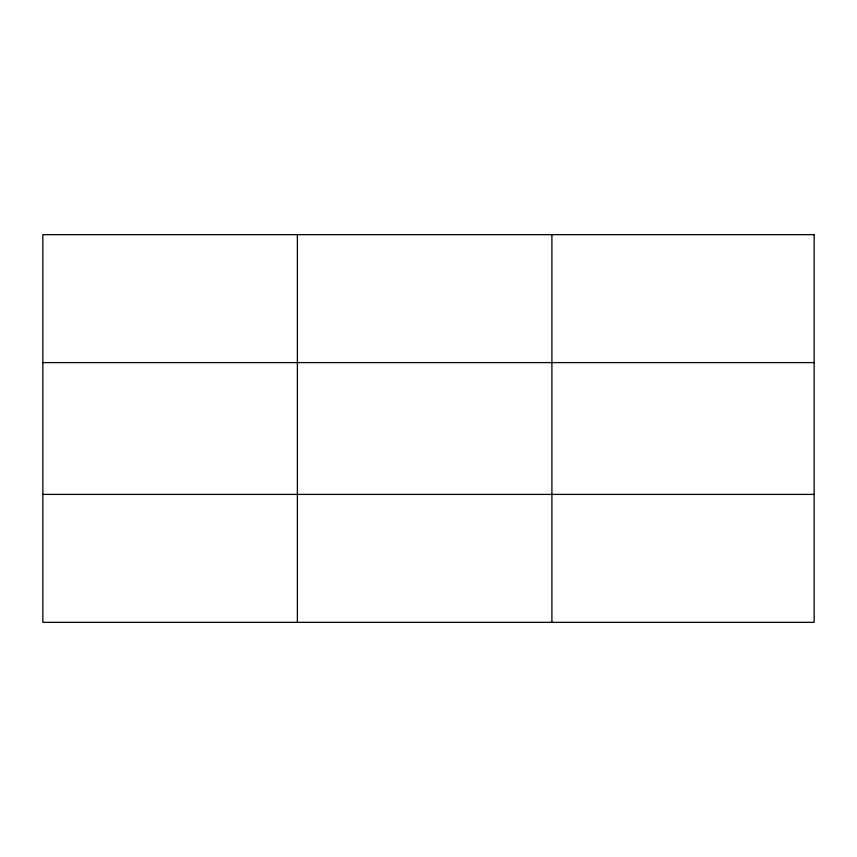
<?xml version="1.0" encoding="UTF-8"?>
<svg xmlns="http://www.w3.org/2000/svg" width="857" height="857" viewBox="0 0 857 857"><rect width="100%" height="100%" fill="white"/><g stroke="black" fill="none" stroke-linecap="round" stroke-linejoin="round"><path stroke-width="1.29" d="M297.379 622.343L297.379 234.657M551.908 622.343L551.908 234.657M42.85 362.597L814.15 362.597M42.85 494.403L814.15 494.403M814.15 234.657L42.85 234.657L42.85 622.343L814.15 622.343L814.15 234.657"/></g></svg>
